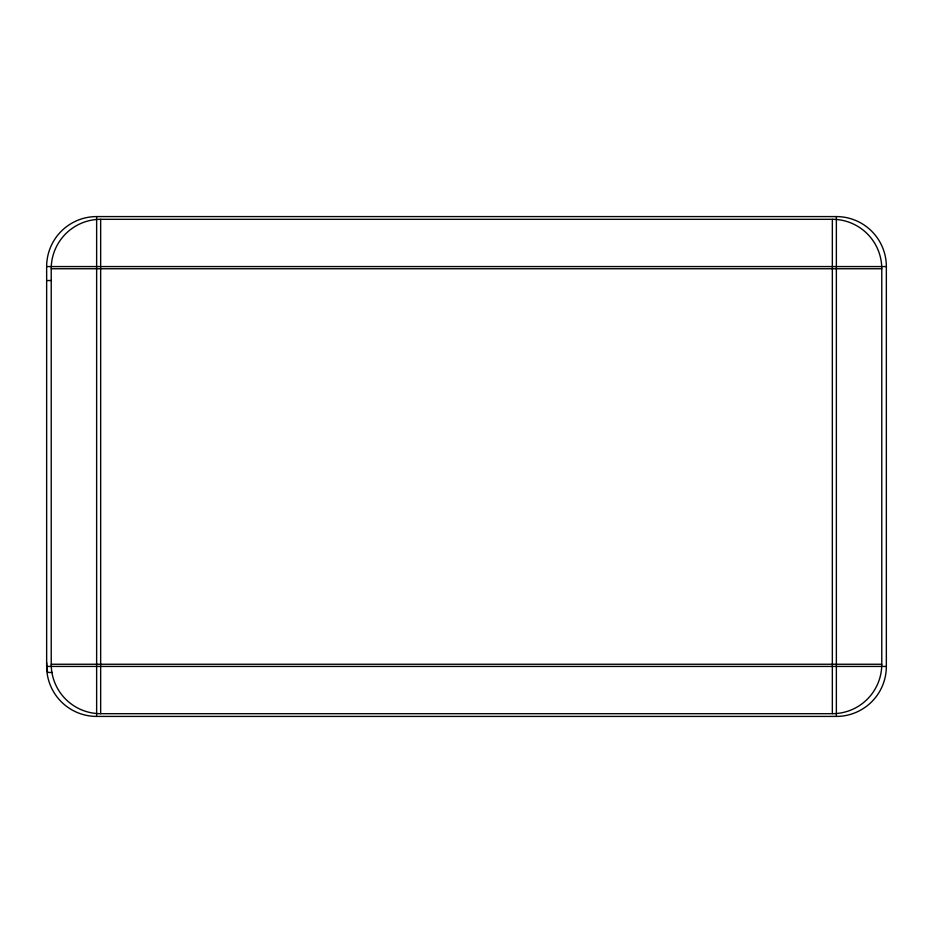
<?xml version="1.0" encoding="UTF-8"?>
<svg xmlns="http://www.w3.org/2000/svg" width="933" height="933" viewBox="0 0 933 933"><rect width="100%" height="100%" fill="white"/><g stroke="black" fill="none" stroke-linecap="round" stroke-linejoin="round"><path stroke-width="1.4" d="M96.635 216.584L836.365 216.584A49.985 49.985 0 0 1 886.35 266.57L886.35 666.43A49.985 49.985 0 0 1 836.365 716.416L96.635 716.416A49.985 49.985 0 0 1 46.65 666.43L46.65 266.57A49.985 49.985 0 0 1 96.635 216.584L96.635 716.416M100.659 219.313L832.341 219.313A49.437 49.437 0 0 1 881.778 268.751L881.778 664.249A49.437 49.437 0 0 1 832.341 713.687L100.659 713.687A49.437 49.437 0 0 1 51.222 664.249L51.222 268.751A49.437 49.437 0 0 1 100.659 219.313L100.659 713.687M46.65 266.57L886.35 266.57M51.222 268.751L881.778 268.751M46.65 280.541L51.397 280.541M51.222 664.249L881.778 664.249M46.65 666.43L886.35 666.43M52.365 672.448L47.735 672.448A45.064 45.064 0 0 1 46.65 662.652M836.365 216.584L836.365 716.416M832.341 219.313L832.341 713.687"/></g></svg>
